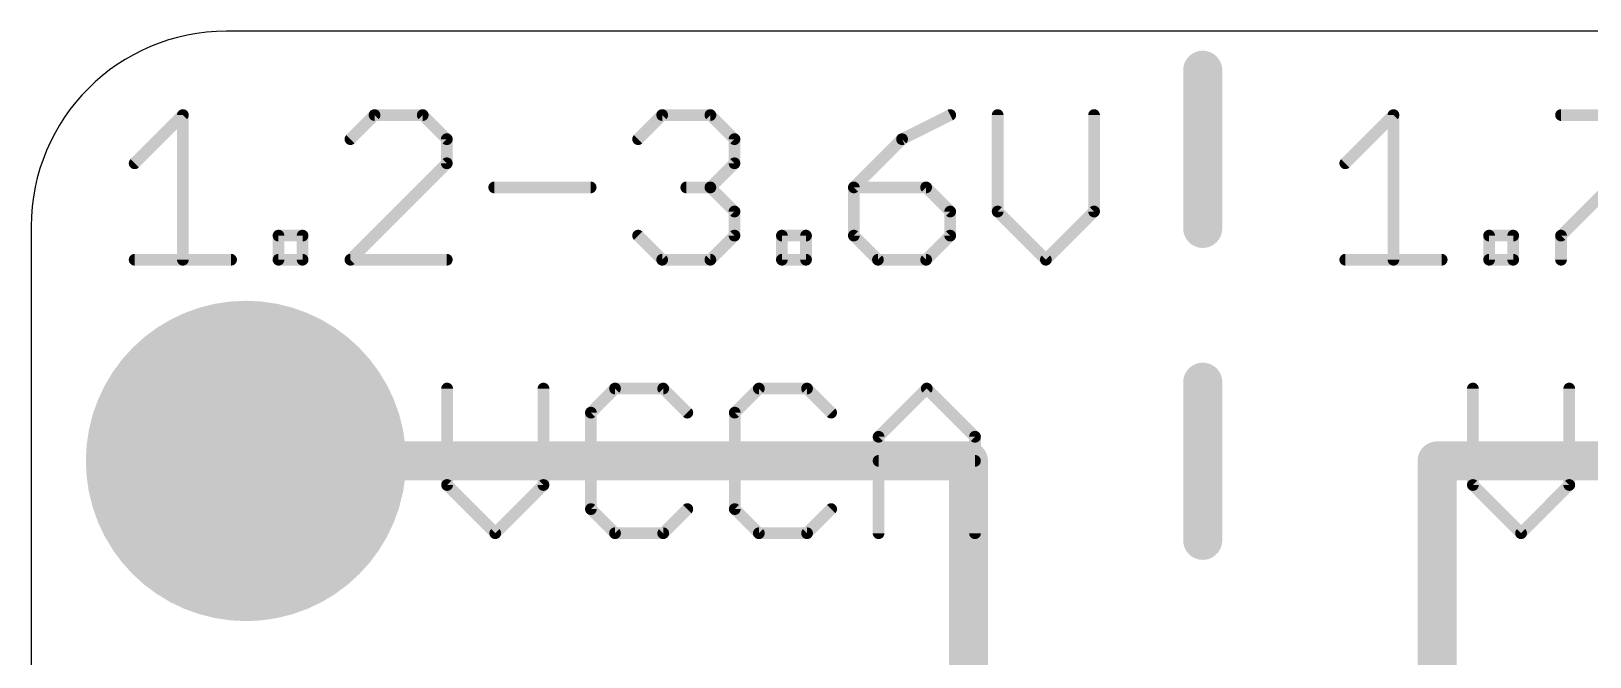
# Model space of a CAD drawing. Extents: x 0.5 to 16, y 1.5 to 29.5.
# Drawn here: x 0.51 to 10.65, y 25.4 to 29.46 of the extents above; entities that cross this region are included whole.
import ezdxf

# ---------------------------------------------------------------- set-up
doc = ezdxf.new("R2010")
doc.units = 0
for name, color, linetype in [('1', 12, 'CONTINUOUS'), ('17', 110, 'CONTINUOUS'), ('20', 53, 'CONTINUOUS'), ('21', 40, 'CONTINUOUS'), ('29', 253, 'CONTINUOUS')]:
    doc.layers.add(name, color=color, linetype=linetype)

# ---------------------------------------------------------------- blocks, each defined once
blk = doc.blocks.new('ROUNDP')
at = {"const_width": 0.5}
blk.add_lwpolyline([(0, -0.25, 1), (0, 0.25, 1), (0, -0.25)], format="xyb", dxfattribs=at)

msp = doc.modelspace()

# ---------------------------------------------------------------- linework, layer by layer
at = {"layer": '1', "const_width": 0.254}
for points in [[(6.604, 26.67), (1.905, 26.67)], [(6.604, 23.964), (6.604, 26.67)], [(9.652, 26.67), (14.605, 26.67)], [(9.652, 23.964), (9.652, 26.67)]]:
    msp.add_lwpolyline(points, dxfattribs=at)
at = {"layer": '1', "const_width": 0.127}
for points in [[(1.905, 26.7335, 1), (1.905, 26.6065)], [(6.6675, 26.67, 1), (6.5405, 26.67)], [(6.604, 26.6065, 1), (6.604, 26.7335)], [(9.652, 26.7335, 1), (9.652, 26.6065)], [(9.7155, 26.67, 1), (9.5885, 26.67)]]:
    msp.add_lwpolyline(points, format="xyb", dxfattribs=at)
at = {"layer": '20'}
for p, q in [((14.732, 29.464), (1.778, 29.464)), ((0.508, 28.194), (0.508, 2.794))]:
    msp.add_line(p, q, dxfattribs=at)
msp.add_arc((1.778, 28.194), 1.27, 90, 180, dxfattribs=at)
at = {"layer": '21'}
for points, const_width in [([(8.128, 29.21), (8.128, 28.182)], 0.254), ([(1.1811, 28.6052), (1.4946, 28.9187)], 0.0762), ([(1.4946, 28.9187), (1.4946, 27.9781)], 0.0762), ([(2.7411, 28.9187), (2.5844, 28.7619)], 0.0762), ([(3.0547, 28.9187), (2.7411, 28.9187)], 0.0762), ([(3.2114, 28.7619), (3.0547, 28.9187)], 0.0762), ([(4.4554, 28.7619), (4.6122, 28.9187)], 0.0762), ([(4.6122, 28.9187), (4.9257, 28.9187)], 0.0762), ([(4.9257, 28.9187), (5.0825, 28.7619)], 0.0762), ([(6.4858, 28.9187), (6.1722, 28.7619)], 0.0762), ([(6.7942, 28.9187), (6.7942, 28.2916)], 0.0762), ([(7.4213, 28.2916), (7.4213, 28.9187)], 0.0762), ([(9.0551, 28.6052), (9.3686, 28.9187)], 0.0762), ([(9.3686, 28.9187), (9.3686, 27.9781)], 0.0762), ([(10.4584, 28.9187), (11.0854, 28.9187)], 0.0762), ([(3.2114, 28.6052), (3.2114, 28.7619)], 0.0762), ([(5.0825, 28.7619), (5.0825, 28.6052)], 0.0762), ([(6.1722, 28.7619), (5.8587, 28.4484)], 0.0762), ([(11.0854, 28.7619), (10.4584, 28.1349)], 0.0762), ([(2.5844, 27.9781), (3.2114, 28.6052)], 0.0762), ([(5.0825, 28.6052), (4.9257, 28.4484)], 0.0762), ([(3.5199, 28.4484), (4.147, 28.4484)], 0.0762), ([(4.9257, 28.4484), (4.769, 28.4484)], 0.0762), ([(4.9257, 28.4484), (5.0825, 28.2916)], 0.0762), ([(5.8587, 28.4484), (5.8587, 28.1349)], 0.0762), ([(6.329, 28.4484), (5.8587, 28.4484)], 0.0762), ([(6.4858, 28.2916), (6.329, 28.4484)], 0.0762), ([(5.0825, 28.2916), (5.0825, 28.1349)], 0.0762), ([(6.4858, 28.1349), (6.4858, 28.2916)], 0.0762), ([(6.7942, 28.2916), (7.1077, 27.9781)], 0.0762), ([(7.1077, 27.9781), (7.4213, 28.2916)], 0.0762), ([(2.1166, 27.9781), (2.1166, 28.1349)], 0.0762), ([(2.1166, 28.1349), (2.2734, 28.1349)], 0.0762), ([(2.2734, 28.1349), (2.2734, 27.9781)], 0.0762), ([(4.6122, 27.9781), (4.4554, 28.1349)], 0.0762), ([(5.0825, 28.1349), (4.9257, 27.9781)], 0.0762), ([(5.3909, 27.9781), (5.3909, 28.1349)], 0.0762), ([(5.3909, 28.1349), (5.5477, 28.1349)], 0.0762), ([(5.5477, 28.1349), (5.5477, 27.9781)], 0.0762), ([(5.8587, 28.1349), (6.0155, 27.9781)], 0.0762), ([(6.329, 27.9781), (6.4858, 28.1349)], 0.0762), ([(9.9906, 27.9781), (9.9906, 28.1349)], 0.0762), ([(9.9906, 28.1349), (10.1474, 28.1349)], 0.0762), ([(10.1474, 28.1349), (10.1474, 27.9781)], 0.0762), ([(10.4584, 28.1349), (10.4584, 27.9781)], 0.0762), ([(1.1811, 27.9781), (1.8082, 27.9781)], 0.0762), ([(2.2734, 27.9781), (2.1166, 27.9781)], 0.0762), ([(3.2114, 27.9781), (2.5844, 27.9781)], 0.0762), ([(4.9257, 27.9781), (4.6122, 27.9781)], 0.0762), ([(5.5477, 27.9781), (5.3909, 27.9781)], 0.0762), ([(6.0155, 27.9781), (6.329, 27.9781)], 0.0762), ([(9.0551, 27.9781), (9.6822, 27.9781)], 0.0762), ([(10.1474, 27.9781), (9.9906, 27.9781)], 0.0762), ([(8.128, 27.182), (8.128, 26.154)], 0.254), ([(3.2131, 27.1407), (3.2131, 26.5136)], 0.0762), ([(3.8402, 26.5136), (3.8402, 27.1407)], 0.0762), ([(4.3054, 27.1407), (4.1486, 26.9839)], 0.0762), ([(4.6189, 27.1407), (4.3054, 27.1407)], 0.0762), ([(4.7757, 26.9839), (4.6189, 27.1407)], 0.0762), ([(5.2409, 27.1407), (5.0841, 26.9839)], 0.0762), ([(5.5544, 27.1407), (5.2409, 27.1407)], 0.0762), ([(5.7112, 26.9839), (5.5544, 27.1407)], 0.0762), ([(6.0197, 26.8272), (6.3332, 27.1407)], 0.0762), ([(6.3332, 27.1407), (6.6467, 26.8272)], 0.0762), ([(9.885, 27.1407), (9.885, 26.5136)], 0.0762), ([(10.5121, 26.5136), (10.5121, 27.1407)], 0.0762), ([(4.1486, 26.9839), (4.1486, 26.3569)], 0.0762), ([(5.0841, 26.9839), (5.0841, 26.3569)], 0.0762), ([(6.0197, 26.2001), (6.0197, 26.8272)], 0.0762), ([(6.6467, 26.8272), (6.6467, 26.2001)], 0.0762), ([(6.0197, 26.6704), (6.6467, 26.6704)], 0.0762), ([(3.2131, 26.5136), (3.5266, 26.2001)], 0.0762), ([(3.5266, 26.2001), (3.8402, 26.5136)], 0.0762), ([(9.885, 26.5136), (10.1986, 26.2001)], 0.0762), ([(10.1986, 26.2001), (10.5121, 26.5136)], 0.0762), ([(4.1486, 26.3569), (4.3054, 26.2001)], 0.0762), ([(4.6189, 26.2001), (4.7757, 26.3569)], 0.0762), ([(5.0841, 26.3569), (5.2409, 26.2001)], 0.0762), ([(5.5544, 26.2001), (5.7112, 26.3569)], 0.0762), ([(4.3054, 26.2001), (4.6189, 26.2001)], 0.0762), ([(5.2409, 26.2001), (5.5544, 26.2001)], 0.0762)]:
    msp.add_lwpolyline(points, dxfattribs=dict(at, const_width=const_width))
for points, const_width in [([(8.1915, 29.21, 1), (8.0645, 29.21)], 0.127), ([(1.5137, 28.9187, 1), (1.4756, 28.9187)], 0.0381), ([(1.5081, 28.9052, 1), (1.4812, 28.9322)], 0.0381), ([(2.7411, 28.9378, 1), (2.7411, 28.8997)], 0.0381), ([(2.7546, 28.9052, 1), (2.7277, 28.9322)], 0.0381), ([(3.0681, 28.9322, 1), (3.0412, 28.9052)], 0.0381), ([(3.0547, 28.8997, 1), (3.0547, 28.9378)], 0.0381), ([(4.6122, 28.9378, 1), (4.6122, 28.8997)], 0.0381), ([(4.6257, 28.9052, 1), (4.5987, 28.9322)], 0.0381), ([(4.9392, 28.9322, 1), (4.9122, 28.9052)], 0.0381), ([(4.9257, 28.8997, 1), (4.9257, 28.9378)], 0.0381), ([(6.4943, 28.9017, 1), (6.4772, 28.9357)], 0.0381), ([(6.8133, 28.9187, 1), (6.7752, 28.9187)], 0.0381), ([(7.4403, 28.9187, 1), (7.4022, 28.9187)], 0.0381), ([(9.3877, 28.9187, 1), (9.3496, 28.9187)], 0.0381), ([(9.3821, 28.9052, 1), (9.3552, 28.9322)], 0.0381), ([(10.4584, 28.9378, 1), (10.4584, 28.8997)], 0.0381), ([(2.5709, 28.7754, 1), (2.5978, 28.7485)], 0.0381), ([(3.2305, 28.7619, 1), (3.1924, 28.7619)], 0.0381), ([(3.198, 28.7485, 1), (3.2249, 28.7754)], 0.0381), ([(4.4419, 28.7754, 1), (4.4689, 28.7485)], 0.0381), ([(5.1015, 28.7619, 1), (5.0634, 28.7619)], 0.0381), ([(5.069, 28.7485, 1), (5.096, 28.7754)], 0.0381), ([(6.1637, 28.779, 1), (6.1807, 28.7449)], 0.0381), ([(6.1857, 28.7485, 1), (6.1588, 28.7754)], 0.0381), ([(1.1676, 28.6186, 1), (1.1946, 28.5917)], 0.0381), ([(3.1924, 28.6052, 1), (3.2305, 28.6052)], 0.0381), ([(3.2249, 28.5917, 1), (3.198, 28.6186)], 0.0381), ([(5.0634, 28.6052, 1), (5.1015, 28.6052)], 0.0381), ([(5.096, 28.5917, 1), (5.069, 28.6186)], 0.0381), ([(9.0416, 28.6186, 1), (9.0686, 28.5917)], 0.0381), ([(3.5199, 28.4675, 1), (3.5199, 28.4294)], 0.0381), ([(4.147, 28.4294, 1), (4.147, 28.4675)], 0.0381), ([(4.769, 28.4675, 1), (4.769, 28.4294)], 0.0381), ([(4.9392, 28.4619, 1), (4.9122, 28.4349)], 0.0381), ([(4.9122, 28.4619, 1), (4.9392, 28.4349)], 0.0381), ([(4.9257, 28.4294, 1), (4.9257, 28.4675)], 0.0381), ([(5.8777, 28.4484, 1), (5.8396, 28.4484)], 0.0381), ([(5.8587, 28.4675, 1), (5.8587, 28.4294)], 0.0381), ([(5.8452, 28.4619, 1), (5.8722, 28.4349)], 0.0381), ([(6.3425, 28.4619, 1), (6.3155, 28.4349)], 0.0381), ([(6.329, 28.4294, 1), (6.329, 28.4675)], 0.0381), ([(5.1015, 28.2916, 1), (5.0634, 28.2916)], 0.0381), ([(5.069, 28.2782, 1), (5.096, 28.3051)], 0.0381), ([(6.5048, 28.2916, 1), (6.4667, 28.2916)], 0.0381), ([(6.4723, 28.2782, 1), (6.4992, 28.3051)], 0.0381), ([(6.8077, 28.3051, 1), (6.7807, 28.2782)], 0.0381), ([(6.7752, 28.2916, 1), (6.8133, 28.2916)], 0.0381), ([(7.4022, 28.2916, 1), (7.4403, 28.2916)], 0.0381), ([(7.4348, 28.2782, 1), (7.4078, 28.3051)], 0.0381), ([(8.0645, 28.182, 1), (8.1915, 28.182)], 0.127), ([(2.1357, 28.1349, 1), (2.0976, 28.1349)], 0.0381), ([(2.1166, 28.1539, 1), (2.1166, 28.1158)], 0.0381), ([(2.2924, 28.1349, 1), (2.2543, 28.1349)], 0.0381), ([(2.2734, 28.1158, 1), (2.2734, 28.1539)], 0.0381), ([(4.4689, 28.1483, 1), (4.4419, 28.1214)], 0.0381), ([(5.0634, 28.1349, 1), (5.1015, 28.1349)], 0.0381), ([(5.096, 28.1214, 1), (5.069, 28.1483)], 0.0381), ([(5.3909, 28.1539, 1), (5.3909, 28.1158)], 0.0381), ([(5.41, 28.1349, 1), (5.3719, 28.1349)], 0.0381), ([(5.5667, 28.1349, 1), (5.5286, 28.1349)], 0.0381), ([(5.5477, 28.1158, 1), (5.5477, 28.1539)], 0.0381), ([(5.8396, 28.1349, 1), (5.8777, 28.1349)], 0.0381), ([(5.8722, 28.1483, 1), (5.8452, 28.1214)], 0.0381), ([(6.4667, 28.1349, 1), (6.5048, 28.1349)], 0.0381), ([(6.4992, 28.1214, 1), (6.4723, 28.1483)], 0.0381), ([(9.9906, 28.1539, 1), (9.9906, 28.1158)], 0.0381), ([(10.0097, 28.1349, 1), (9.9716, 28.1349)], 0.0381), ([(10.1664, 28.1349, 1), (10.1283, 28.1349)], 0.0381), ([(10.1474, 28.1158, 1), (10.1474, 28.1539)], 0.0381), ([(10.4774, 28.1349, 1), (10.4393, 28.1349)], 0.0381), ([(10.4449, 28.1483, 1), (10.4718, 28.1214)], 0.0381), ([(1.1811, 27.9972, 1), (1.1811, 27.9591)], 0.0381), ([(1.4756, 27.9781, 1), (1.5137, 27.9781)], 0.0381), ([(1.8082, 27.9591, 1), (1.8082, 27.9972)], 0.0381), ([(2.1166, 27.9972, 1), (2.1166, 27.9591)], 0.0381), ([(2.0976, 27.9781, 1), (2.1357, 27.9781)], 0.0381), ([(2.2543, 27.9781, 1), (2.2924, 27.9781)], 0.0381), ([(2.2734, 27.9591, 1), (2.2734, 27.9972)], 0.0381), ([(2.5709, 27.9916, 1), (2.5978, 27.9646)], 0.0381), ([(2.5844, 27.9972, 1), (2.5844, 27.9591)], 0.0381), ([(3.2114, 27.9591, 1), (3.2114, 27.9972)], 0.0381), ([(4.6122, 27.9972, 1), (4.6122, 27.9591)], 0.0381), ([(4.5987, 27.9646, 1), (4.6257, 27.9916)], 0.0381), ([(4.9122, 27.9916, 1), (4.9392, 27.9646)], 0.0381), ([(4.9257, 27.9591, 1), (4.9257, 27.9972)], 0.0381), ([(5.3909, 27.9972, 1), (5.3909, 27.9591)], 0.0381), ([(5.3719, 27.9781, 1), (5.41, 27.9781)], 0.0381), ([(5.5286, 27.9781, 1), (5.5667, 27.9781)], 0.0381), ([(5.5477, 27.9591, 1), (5.5477, 27.9972)], 0.0381), ([(6.0155, 27.9972, 1), (6.0155, 27.9591)], 0.0381), ([(6.002, 27.9646, 1), (6.0289, 27.9916)], 0.0381), ([(6.3155, 27.9916, 1), (6.3425, 27.9646)], 0.0381), ([(6.329, 27.9591, 1), (6.329, 27.9972)], 0.0381), ([(7.0943, 27.9916, 1), (7.1212, 27.9646)], 0.0381), ([(7.0943, 27.9646, 1), (7.1212, 27.9916)], 0.0381), ([(9.0551, 27.9972, 1), (9.0551, 27.9591)], 0.0381), ([(9.3496, 27.9781, 1), (9.3877, 27.9781)], 0.0381), ([(9.6822, 27.9591, 1), (9.6822, 27.9972)], 0.0381), ([(9.9906, 27.9972, 1), (9.9906, 27.9591)], 0.0381), ([(9.9716, 27.9781, 1), (10.0097, 27.9781)], 0.0381), ([(10.1283, 27.9781, 1), (10.1664, 27.9781)], 0.0381), ([(10.1474, 27.9591, 1), (10.1474, 27.9972)], 0.0381), ([(10.4393, 27.9781, 1), (10.4774, 27.9781)], 0.0381), ([(8.1915, 27.182, 1), (8.0645, 27.182)], 0.127), ([(3.2322, 27.1407, 1), (3.1941, 27.1407)], 0.0381), ([(3.8592, 27.1407, 1), (3.8211, 27.1407)], 0.0381), ([(4.3054, 27.1598, 1), (4.3054, 27.1217)], 0.0381), ([(4.3189, 27.1272, 1), (4.2919, 27.1542)], 0.0381), ([(4.6324, 27.1542, 1), (4.6054, 27.1272)], 0.0381), ([(4.6189, 27.1217, 1), (4.6189, 27.1598)], 0.0381), ([(5.2409, 27.1598, 1), (5.2409, 27.1217)], 0.0381), ([(5.2544, 27.1272, 1), (5.2274, 27.1542)], 0.0381), ([(5.5679, 27.1542, 1), (5.541, 27.1272)], 0.0381), ([(5.5544, 27.1217, 1), (5.5544, 27.1598)], 0.0381), ([(6.3467, 27.1542, 1), (6.3197, 27.1272)], 0.0381), ([(6.3467, 27.1272, 1), (6.3197, 27.1542)], 0.0381), ([(9.9041, 27.1407, 1), (9.866, 27.1407)], 0.0381), ([(10.5311, 27.1407, 1), (10.493, 27.1407)], 0.0381), ([(4.1677, 26.9839, 1), (4.1296, 26.9839)], 0.0381), ([(4.1351, 26.9974, 1), (4.1621, 26.9705)], 0.0381), ([(4.7622, 26.9705, 1), (4.7892, 26.9974)], 0.0381), ([(5.1032, 26.9839, 1), (5.0651, 26.9839)], 0.0381), ([(5.0707, 26.9974, 1), (5.0976, 26.9705)], 0.0381), ([(5.6977, 26.9705, 1), (5.7247, 26.9974)], 0.0381), ([(6.0387, 26.8272, 1), (6.0006, 26.8272)], 0.0381), ([(6.6658, 26.8272, 1), (6.6277, 26.8272)], 0.0381), ([(6.0062, 26.8406, 1), (6.0331, 26.8137)], 0.0381), ([(6.6333, 26.8137, 1), (6.6602, 26.8406)], 0.0381), ([(6.0197, 26.6895, 1), (6.0197, 26.6514)], 0.0381), ([(6.6467, 26.6514, 1), (6.6467, 26.6895)], 0.0381), ([(3.2266, 26.5271, 1), (3.1996, 26.5002)], 0.0381), ([(3.1941, 26.5136, 1), (3.2322, 26.5136)], 0.0381), ([(3.8211, 26.5136, 1), (3.8592, 26.5136)], 0.0381), ([(3.8536, 26.5002, 1), (3.8267, 26.5271)], 0.0381), ([(9.866, 26.5136, 1), (9.9041, 26.5136)], 0.0381), ([(9.8985, 26.5271, 1), (9.8716, 26.5002)], 0.0381), ([(10.493, 26.5136, 1), (10.5311, 26.5136)], 0.0381), ([(10.5256, 26.5002, 1), (10.4986, 26.5271)], 0.0381), ([(4.1621, 26.3703, 1), (4.1351, 26.3434)], 0.0381), ([(4.1296, 26.3569, 1), (4.1677, 26.3569)], 0.0381), ([(4.7892, 26.3434, 1), (4.7622, 26.3703)], 0.0381), ([(5.0976, 26.3703, 1), (5.0707, 26.3434)], 0.0381), ([(5.0651, 26.3569, 1), (5.1032, 26.3569)], 0.0381), ([(5.7247, 26.3434, 1), (5.6977, 26.3703)], 0.0381), ([(3.5132, 26.2136, 1), (3.5401, 26.1866)], 0.0381), ([(3.5132, 26.1866, 1), (3.5401, 26.2136)], 0.0381), ([(4.3054, 26.2192, 1), (4.3054, 26.1811)], 0.0381), ([(4.2919, 26.1866, 1), (4.3189, 26.2136)], 0.0381), ([(4.6054, 26.2136, 1), (4.6324, 26.1866)], 0.0381), ([(4.6189, 26.1811, 1), (4.6189, 26.2192)], 0.0381), ([(5.2409, 26.2192, 1), (5.2409, 26.1811)], 0.0381), ([(5.2274, 26.1866, 1), (5.2544, 26.2136)], 0.0381), ([(5.541, 26.2136, 1), (5.5679, 26.1866)], 0.0381), ([(5.5544, 26.1811, 1), (5.5544, 26.2192)], 0.0381), ([(6.0006, 26.2001, 1), (6.0387, 26.2001)], 0.0381), ([(6.6277, 26.2001, 1), (6.6658, 26.2001)], 0.0381), ([(8.0645, 26.154, 1), (8.1915, 26.154)], 0.127), ([(10.1851, 26.2136, 1), (10.212, 26.1866)], 0.0381), ([(10.1851, 26.1866, 1), (10.212, 26.2136)], 0.0381)]:
    msp.add_lwpolyline(points, format="xyb", dxfattribs=dict(at, const_width=const_width))

# ---------------------------------------------------------------- block references
at = {"layer": '17', "rotation": 180}
for xscale, yscale in [(1.9304, 1.9304), (1.9304, 1.9304), (1.4064, 1.4064)]:
    msp.add_blockref('ROUNDP', (1.905, 26.67), dxfattribs=dict(at, xscale=xscale, yscale=yscale))
at = {"layer": '29', "xscale": 2.0828, "yscale": 2.0828, "rotation": 180}
msp.add_blockref('ROUNDP', (1.905, 26.67), dxfattribs=at)

doc.saveas('drawing.dxf')
